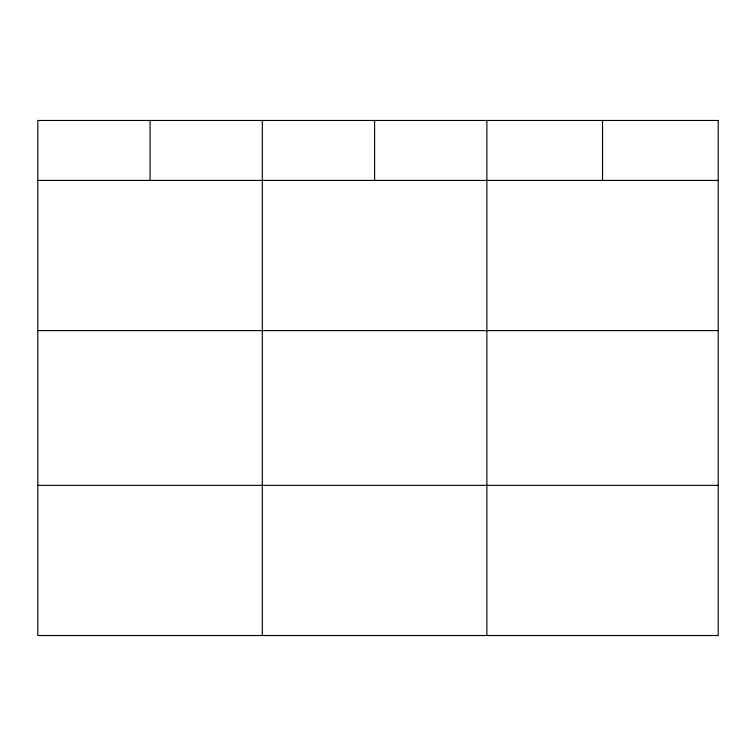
<?xml version="1.0" encoding="UTF-8"?>
<svg xmlns="http://www.w3.org/2000/svg" width="756" height="756" viewBox="0 0 756 756"><rect width="100%" height="100%" fill="white"/><g stroke="black" fill="none" stroke-linecap="round" stroke-linejoin="round"><path stroke-width="1.13" d="M37.8 180.429L718.2 180.429M37.8 330.608L718.2 330.608M37.8 485.343L718.2 485.343M602.532 120.469L602.532 180.429M486.864 120.469L486.864 635.531M374.598 120.469L374.598 180.429M262.332 120.469L262.332 635.531M150.066 120.469L150.066 180.429M718.2 120.469L37.8 120.469L37.8 635.531L718.2 635.531L718.2 120.469"/></g></svg>
